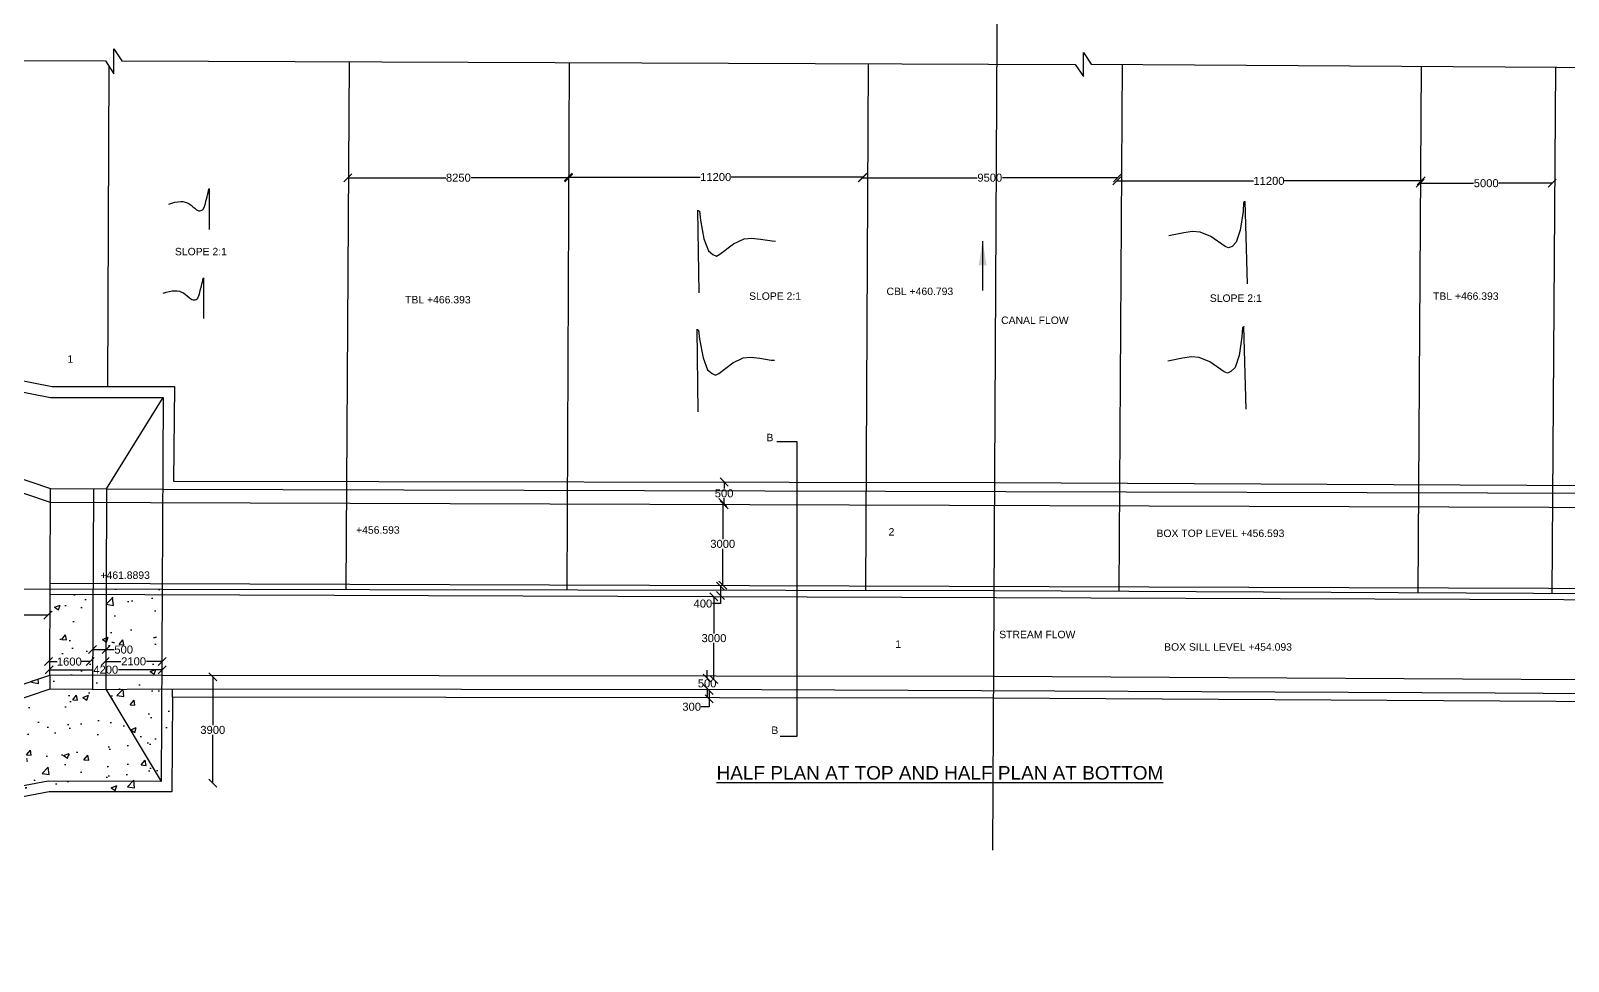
# Model space of a CAD drawing. Header units: metres. Extents: x 2 to 504, y 0 to 345.
# Drawn here: x 105.3 to 297.4, y 117.4 to 233.6 of the extents above; entities that cross this region are included whole.
import ezdxf

# ---------------------------------------------------------------- set-up
doc = ezdxf.new("R2010")
doc.units = ezdxf.units.M
doc.header["$MEASUREMENT"] = 0
doc.layers.add('DIMENSION', color=255, linetype='Continuous')
doc.layers.add('TEXT', color=255, linetype='Continuous')
doc.styles.get("Standard").update_dxf_attribs({"font": 'arial.ttf'})
doc.dimstyles.get("Standard").update_dxf_attribs({"dimtxt": 1, "dimasz": 1, "dimexe": 0.18, "dimexo": 0.0625, "dimgap": 0.09, "dimtad": 0, "dimtih": 1, "dimtoh": 1, "dimdec": 0, "dimzin": 0, "dimdsep": 46, "dimtxsty": 'Standard', "dimblk": 'OBLIQUE', "dimcen": 0, "dimse1": 1, "dimse2": 1, "dimadec": 0, "dimazin": 0, "dimtfac": 1, "dimtdec": 0, "dimtofl": 0, "dimtmove": 0, "dimatfit": 3, "dimfxl": 1, "dimtolj": 1, "dimtzin": 0, "dimarcsym": 0})
picture_1 = doc.add_image_def('image1.jpg', size_in_pixel=(7220, 4930))

# ---------------------------------------------------------------- blocks, each defined once
blk = doc.blocks.new('_Oblique')
at = {"color": 0, "linetype": 'ByBlock', "lineweight": -2}
blk.add_line((-0.5, -0.5), (0.5, 0.5), dxfattribs=at)
blk = doc.blocks.new('*D59')
at = {"layer": 'Defpoints', "color": 0, "transparency": 16777216}
for p in [(144.9, 215.21), (172.49, 215.26), (172.49, 215.21)]:
    blk.add_point(p, dxfattribs=at)
at = {"layer": 'DIMENSION', "color": 0, "lineweight": -2, "transparency": 16777216}
for p, q in [((144.9, 215.26), (157.11, 215.26)), ((172.49, 215.26), (160.28, 215.26))]:
    blk.add_line(p, q, dxfattribs=at)
at = {"layer": 'DIMENSION', "color": 0, "lineweight": -2, "transparency": 16777216, "rotation": 180}
blk.add_blockref('_Oblique', (144.9, 215.26), dxfattribs=at)
at = {"layer": 'DIMENSION', "color": 0, "lineweight": -2, "transparency": 16777216}
blk.add_blockref('_Oblique', (172.49, 215.26), dxfattribs=at)
at = {"layer": 'DIMENSION', "color": 0, "transparency": 16777216, "insert": (158.69, 215.26), "char_height": 1, "attachment_point": 5}
blk.add_mtext('\\A1;8250', dxfattribs=at)
blk = doc.blocks.new('*D60')
at = {"layer": 'Defpoints', "color": 0, "transparency": 16777216}
for p in [(172.4, 215.15), (209.28, 215.34), (209.28, 215.15)]:
    blk.add_point(p, dxfattribs=at)
at = {"layer": 'DIMENSION', "color": 0, "lineweight": -2, "transparency": 16777216}
for p, q in [((172.4, 215.34), (188.92, 215.34)), ((209.28, 215.34), (192.77, 215.34))]:
    blk.add_line(p, q, dxfattribs=at)
at = {"layer": 'DIMENSION', "color": 0, "lineweight": -2, "transparency": 16777216, "rotation": 180}
blk.add_blockref('_Oblique', (172.4, 215.34), dxfattribs=at)
at = {"layer": 'DIMENSION', "color": 0, "lineweight": -2, "transparency": 16777216}
blk.add_blockref('_Oblique', (209.28, 215.34), dxfattribs=at)
at = {"layer": 'DIMENSION', "color": 0, "transparency": 16777216, "insert": (190.84, 215.34), "char_height": 1, "attachment_point": 5}
blk.add_mtext('\\A1;11200', dxfattribs=at)
blk = doc.blocks.new('*D61')
at = {"layer": 'Defpoints', "color": 0, "transparency": 16777216}
for p in [(209.12, 215.4), (241.05, 215.4), (241.05, 215.26)]:
    blk.add_point(p, dxfattribs=at)
at = {"layer": 'DIMENSION', "color": 0, "lineweight": -2, "transparency": 16777216}
for p, q in [((209.12, 215.26), (223.5, 215.26)), ((241.05, 215.26), (226.66, 215.26))]:
    blk.add_line(p, q, dxfattribs=at)
at = {"layer": 'DIMENSION', "color": 0, "lineweight": -2, "transparency": 16777216, "rotation": 180}
blk.add_blockref('_Oblique', (209.12, 215.26), dxfattribs=at)
at = {"layer": 'DIMENSION', "color": 0, "lineweight": -2, "transparency": 16777216}
blk.add_blockref('_Oblique', (241.05, 215.26), dxfattribs=at)
at = {"layer": 'DIMENSION', "color": 0, "transparency": 16777216, "insert": (225.08, 215.26), "char_height": 1, "attachment_point": 5}
blk.add_mtext('\\A1;9500', dxfattribs=at)
blk = doc.blocks.new('*D62')
at = {"layer": 'Defpoints', "color": 0, "transparency": 16777216}
for p in [(240.96, 215.3), (278.96, 215.3), (278.96, 214.86)]:
    blk.add_point(p, dxfattribs=at)
at = {"layer": 'DIMENSION', "color": 0, "lineweight": -2, "transparency": 16777216}
for p, q in [((240.96, 214.86), (258.03, 214.86)), ((278.96, 214.86), (261.88, 214.86))]:
    blk.add_line(p, q, dxfattribs=at)
at = {"layer": 'DIMENSION', "color": 0, "lineweight": -2, "transparency": 16777216, "rotation": 180}
blk.add_blockref('_Oblique', (240.96, 214.86), dxfattribs=at)
at = {"layer": 'DIMENSION', "color": 0, "lineweight": -2, "transparency": 16777216}
blk.add_blockref('_Oblique', (278.96, 214.86), dxfattribs=at)
at = {"layer": 'DIMENSION', "color": 0, "transparency": 16777216, "insert": (259.96, 214.86), "char_height": 1, "attachment_point": 5}
blk.add_mtext('\\A1;11200', dxfattribs=at)
blk = doc.blocks.new('*D63')
at = {"layer": 'Defpoints', "color": 0, "transparency": 16777216}
for p in [(278.87, 214.72), (295.33, 214.72), (295.33, 214.57)]:
    blk.add_point(p, dxfattribs=at)
at = {"layer": 'DIMENSION', "color": 0, "lineweight": -2, "transparency": 16777216}
for p, q in [((278.87, 214.57), (285.52, 214.57)), ((295.33, 214.57), (288.68, 214.57))]:
    blk.add_line(p, q, dxfattribs=at)
at = {"layer": 'DIMENSION', "color": 0, "lineweight": -2, "transparency": 16777216, "rotation": 180}
blk.add_blockref('_Oblique', (278.87, 214.57), dxfattribs=at)
at = {"layer": 'DIMENSION', "color": 0, "lineweight": -2, "transparency": 16777216}
blk.add_blockref('_Oblique', (295.33, 214.57), dxfattribs=at)
at = {"layer": 'DIMENSION', "color": 0, "transparency": 16777216, "insert": (287.1, 214.57), "char_height": 1, "attachment_point": 5}
blk.add_mtext('\\A1;5000', dxfattribs=at)
blk = doc.blocks.new('*D69')
at = {"layer": 'Defpoints', "color": 0, "transparency": 16777216}
for p in [(69.45, 160.6), (107.4, 160.61), (107.4, 160.6)]:
    blk.add_point(p, dxfattribs=at)
at = {"layer": 'DIMENSION', "color": 0, "lineweight": -2, "transparency": 16777216}
for p, q in [((69.45, 160.61), (86.45, 160.61)), ((107.4, 160.61), (90.4, 160.61))]:
    blk.add_line(p, q, dxfattribs=at)
at = {"layer": 'DIMENSION', "color": 0, "lineweight": -2, "transparency": 16777216, "rotation": 180}
blk.add_blockref('_Oblique', (69.45, 160.61), dxfattribs=at)
at = {"layer": 'DIMENSION', "color": 0, "lineweight": -2, "transparency": 16777216}
blk.add_blockref('_Oblique', (107.4, 160.61), dxfattribs=at)
at = {"layer": 'DIMENSION', "color": 0, "transparency": 16777216, "insert": (88.42, 160.61), "char_height": 1, "attachment_point": 5}
blk.add_mtext('\\A1;20000', dxfattribs=at)
blk = doc.blocks.new('*D70')
at = {"layer": 'Defpoints', "color": 0, "transparency": 16777216}
for p in [(107.5, 155.11), (112.68, 155.11), (112.68, 154.81)]:
    blk.add_point(p, dxfattribs=at)
at = {"layer": 'DIMENSION', "color": 0, "lineweight": -2, "transparency": 16777216}
for p, q in [((107.5, 154.81), (108.56, 154.81)), ((112.68, 154.81), (111.63, 154.81))]:
    blk.add_line(p, q, dxfattribs=at)
at = {"layer": 'DIMENSION', "color": 0, "lineweight": -2, "transparency": 16777216, "rotation": 180}
blk.add_blockref('_Oblique', (107.5, 154.81), dxfattribs=at)
at = {"layer": 'DIMENSION', "color": 0, "lineweight": -2, "transparency": 16777216}
blk.add_blockref('_Oblique', (112.68, 154.81), dxfattribs=at)
at = {"layer": 'DIMENSION', "color": 0, "transparency": 16777216, "insert": (110.09, 154.81), "char_height": 1, "attachment_point": 5}
blk.add_mtext('\\A1;1600', dxfattribs=at)
blk = doc.blocks.new('*D71')
at = {"layer": 'Defpoints', "color": 0, "transparency": 16777216}
for p in [(112.98, 155.9), (114.69, 156.31), (114.69, 155.9)]:
    blk.add_point(p, dxfattribs=at)
at = {"layer": 'DIMENSION', "color": 0, "lineweight": -2, "transparency": 16777216}
for p, q in [((112.98, 156.31), (114.69, 156.31)), ((114.69, 156.31), (115.69, 156.31))]:
    blk.add_line(p, q, dxfattribs=at)
at = {"layer": 'DIMENSION', "color": 0, "lineweight": -2, "transparency": 16777216, "rotation": 180}
blk.add_blockref('_Oblique', (112.98, 156.31), dxfattribs=at)
at = {"layer": 'DIMENSION', "color": 0, "lineweight": -2, "transparency": 16777216}
blk.add_blockref('_Oblique', (114.69, 156.31), dxfattribs=at)
at = {"layer": 'DIMENSION', "color": 0, "transparency": 16777216, "insert": (116.88, 156.31), "char_height": 1, "attachment_point": 5}
blk.add_mtext('\\A1;500', dxfattribs=at)
blk = doc.blocks.new('*D72')
at = {"layer": 'Defpoints', "color": 0, "transparency": 16777216}
for p in [(114.56, 155.08), (121.67, 155.08), (121.67, 154.84)]:
    blk.add_point(p, dxfattribs=at)
at = {"layer": 'DIMENSION', "color": 0, "lineweight": -2, "transparency": 16777216}
for p, q in [((114.56, 154.84), (116.53, 154.84)), ((121.67, 154.84), (119.71, 154.84))]:
    blk.add_line(p, q, dxfattribs=at)
at = {"layer": 'DIMENSION', "color": 0, "lineweight": -2, "transparency": 16777216, "rotation": 180}
blk.add_blockref('_Oblique', (114.56, 154.84), dxfattribs=at)
at = {"layer": 'DIMENSION', "color": 0, "lineweight": -2, "transparency": 16777216}
blk.add_blockref('_Oblique', (121.67, 154.84), dxfattribs=at)
at = {"layer": 'DIMENSION', "color": 0, "transparency": 16777216, "insert": (118.12, 154.84), "char_height": 1, "attachment_point": 5}
blk.add_mtext('\\A1;2100', dxfattribs=at)
blk = doc.blocks.new('*D73')
at = {"layer": 'Defpoints', "color": 0, "transparency": 16777216}
for p in [(107.59, 153.83), (107.59, 153.8), (121.7, 153.83)]:
    blk.add_point(p, dxfattribs=at)
at = {"layer": 'DIMENSION', "color": 0, "lineweight": -2, "transparency": 16777216}
for p, q in [((107.59, 153.8), (113.04, 153.8)), ((121.7, 153.8), (116.24, 153.8))]:
    blk.add_line(p, q, dxfattribs=at)
at = {"layer": 'DIMENSION', "color": 0, "lineweight": -2, "transparency": 16777216, "rotation": 180}
blk.add_blockref('_Oblique', (107.59, 153.8), dxfattribs=at)
at = {"layer": 'DIMENSION', "color": 0, "lineweight": -2, "transparency": 16777216}
blk.add_blockref('_Oblique', (121.7, 153.8), dxfattribs=at)
at = {"layer": 'DIMENSION', "color": 0, "transparency": 16777216, "insert": (114.64, 153.8), "char_height": 1, "attachment_point": 5}
blk.add_mtext('\\A1;4200', dxfattribs=at)
blk = doc.blocks.new('*D74')
at = {"layer": 'Defpoints', "color": 0, "transparency": 16777216}
for p in [(124.88, 152.92), (128.01, 152.92), (124.88, 139.64)]:
    blk.add_point(p, dxfattribs=at)
at = {"layer": 'DIMENSION', "color": 0, "lineweight": -2, "transparency": 16777216}
for p, q in [((128.01, 152.92), (128.01, 146.88)), ((128.01, 139.64), (128.01, 145.68))]:
    blk.add_line(p, q, dxfattribs=at)
for p, rotation in [((128.01, 152.92), 90), ((128.01, 139.64), 270)]:
    blk.add_blockref('_Oblique', p, dxfattribs=dict(at, rotation=rotation))
at = {"layer": 'DIMENSION', "color": 0, "transparency": 16777216, "insert": (128.01, 146.28), "char_height": 1, "attachment_point": 5}
blk.add_mtext('\\A1;3900', dxfattribs=at)
blk = doc.blocks.new('*D75')
at = {"layer": 'Defpoints', "color": 0, "transparency": 16777216}
for p in [(190.15, 177.25), (190.15, 174.41), (191.89, 174.41)]:
    blk.add_point(p, dxfattribs=at)
at = {"layer": 'DIMENSION', "color": 0, "lineweight": -2, "transparency": 16777216}
for p, q in [((191.89, 177.25), (191.89, 176.43)), ((191.89, 174.41), (191.89, 175.23))]:
    blk.add_line(p, q, dxfattribs=at)
for p, rotation in [((191.89, 177.25), 90), ((191.89, 174.41), 270)]:
    blk.add_blockref('_Oblique', p, dxfattribs=dict(at, rotation=rotation))
at = {"layer": 'DIMENSION', "color": 0, "transparency": 16777216, "insert": (191.89, 175.83), "char_height": 1, "attachment_point": 5}
blk.add_mtext('\\A1;500', dxfattribs=at)
blk = doc.blocks.new('*D76')
at = {"layer": 'Defpoints', "color": 0, "transparency": 16777216}
for p in [(191.75, 174.68), (191.72, 164.36), (191.75, 164.36)]:
    blk.add_point(p, dxfattribs=at)
at = {"layer": 'DIMENSION', "color": 0, "lineweight": -2, "transparency": 16777216}
for p, q in [((191.72, 174.68), (191.72, 170.12)), ((191.72, 164.36), (191.72, 168.92))]:
    blk.add_line(p, q, dxfattribs=at)
for p, rotation in [((191.72, 174.68), 90), ((191.72, 164.36), 270)]:
    blk.add_blockref('_Oblique', p, dxfattribs=dict(at, rotation=rotation))
at = {"layer": 'DIMENSION', "color": 0, "transparency": 16777216, "insert": (191.72, 169.52), "char_height": 1, "attachment_point": 5}
blk.add_mtext('\\A1;3000', dxfattribs=at)
blk = doc.blocks.new('*D77')
at = {"layer": 'Defpoints', "color": 0, "transparency": 16777216}
for p in [(191.63, 164.25), (191.45, 163.06), (191.63, 163.06)]:
    blk.add_point(p, dxfattribs=at)
at = {"layer": 'DIMENSION', "color": 0, "lineweight": -2, "transparency": 16777216}
for p, q in [((191.45, 164.25), (191.45, 163.06)), ((191.45, 162.06), (190.45, 162.06)), ((191.45, 163.06), (191.45, 162.06))]:
    blk.add_line(p, q, dxfattribs=at)
for p, rotation in [((191.45, 164.25), 90), ((191.45, 163.06), 270)]:
    blk.add_blockref('_Oblique', p, dxfattribs=dict(at, rotation=rotation))
at = {"layer": 'DIMENSION', "color": 0, "transparency": 16777216, "insert": (189.24, 162.06), "char_height": 1, "attachment_point": 5}
blk.add_mtext('\\A1;400', dxfattribs=at)
blk = doc.blocks.new('*D78')
at = {"layer": 'Defpoints', "color": 0, "transparency": 16777216}
for p in [(191.75, 162.89), (190.62, 152.59), (191.75, 152.59)]:
    blk.add_point(p, dxfattribs=at)
at = {"layer": 'DIMENSION', "color": 0, "lineweight": -2, "transparency": 16777216}
for p, q in [((190.62, 162.89), (190.62, 158.34)), ((190.62, 152.59), (190.62, 157.14))]:
    blk.add_line(p, q, dxfattribs=at)
for p, rotation in [((190.62, 162.89), 90), ((190.62, 152.59), 270)]:
    blk.add_blockref('_Oblique', p, dxfattribs=dict(at, rotation=rotation))
at = {"layer": 'DIMENSION', "color": 0, "transparency": 16777216, "insert": (190.62, 157.74), "char_height": 1, "attachment_point": 5}
blk.add_mtext('\\A1;3000', dxfattribs=at)
blk = doc.blocks.new('*D79')
at = {"layer": 'Defpoints', "color": 0, "transparency": 16777216}
for p in [(190.3, 152.74), (189.77, 151.44), (190.3, 151.44)]:
    blk.add_point(p, dxfattribs=at)
at = {"layer": 'DIMENSION', "color": 0, "lineweight": -2, "transparency": 16777216}
for p, q in [((189.77, 152.74), (189.77, 153.74)), ((189.77, 151.44), (189.77, 150.44))]:
    blk.add_line(p, q, dxfattribs=at)
for p, rotation in [((189.77, 152.74), 270), ((189.77, 151.44), 90)]:
    blk.add_blockref('_Oblique', p, dxfattribs=dict(at, rotation=rotation))
at = {"layer": 'DIMENSION', "color": 0, "transparency": 16777216, "insert": (189.77, 152.09), "char_height": 1, "attachment_point": 5}
blk.add_mtext('\\A1;500', dxfattribs=at)
blk = doc.blocks.new('*D80')
at = {"layer": 'Defpoints', "color": 0, "transparency": 16777216}
for p in [(189.8, 151.2), (189.8, 150.17), (190.03, 150.17)]:
    blk.add_point(p, dxfattribs=at)
at = {"layer": 'DIMENSION', "color": 0, "lineweight": -2, "transparency": 16777216}
for p, q in [((190.03, 151.2), (190.03, 150.17)), ((190.03, 150.17), (190.03, 149.17)), ((190.03, 149.17), (189.03, 149.17))]:
    blk.add_line(p, q, dxfattribs=at)
for p, rotation in [((190.03, 151.2), 90), ((190.03, 150.17), 270)]:
    blk.add_blockref('_Oblique', p, dxfattribs=dict(at, rotation=rotation))
at = {"layer": 'DIMENSION', "color": 0, "transparency": 16777216, "insert": (187.84, 149.17), "char_height": 1, "attachment_point": 5}
blk.add_mtext('\\A1;300', dxfattribs=at)

msp = doc.modelspace()

# ---------------------------------------------------------------- hatches: boundary and pattern name
at = {"layer": 'TEXT'}
h = msp.add_hatch(dxfattribs=at)
h.set_pattern_fill('AR-CONC', color=256, style=0)
h.set_pattern_definition([(50, (141.2775, 21.5527), (7.1726, -0.62752), [0.75, -8.25]), (355, (141.2775, 21.553), (-1.3875, 7.52192), [0.6, -6.6]), (100.4514, (141.875, 21.5004), (5.7851, 6.8944), [0.6374, -7.01142]), (46.184, (141.2775, 23.553), (10.6724, -1.6552), [1.125, -12.375]), (96.6356, (142.167, 23.415), (9.3466, 9.7412), [0.9561, -10.5171]), (351.184, (141.277, 23.553), (9.3466, 9.7412), [0.9, -9.9]), (21, (142.2775, 23.0527), (5.96907, -4.02619), [0.75, -8.25]), (326, (142.2775, 23.053), (2.43315, 7.2515), [0.6, -6.6]), (71.4514, (142.775, 22.717), (8.40223, 3.2253), [0.6374, -7.01142]), (37.5, (141.2775, 21.5527), (0.1216, 3.32894), [0, -6.52, 0, -6.7, 0, -6.625]), (7.5, (141.2775, 21.5527), (2.630695, 3.94412), [0, -3.82, 0, -6.37, 0, -2.525]), (327.5, (139.0475, 21.5527), (5.338224, -0.22555), [0, -2.5, 0, -7.8, 0, -10.35]), (317.5, (138.0475, 21.5527), (5.83186, 1.00105), [0, -3.25, 0, -5.18, 0, -7.35])])
edge = h.paths.add_edge_path()
edge.add_line((107.64, 163.89), (121.63, 163.87))
edge.add_line((121.63, 163.87), (121.56, 151.42))
edge.add_line((121.56, 151.42), (122.93, 151.42))
edge.add_line((122.93, 151.42), (122.91, 138.54))
edge.add_line((122.91, 138.54), (107.52, 138.56))
edge.add_line((107.52, 138.56), (75.09, 132.39))
edge.add_line((75.09, 132.39), (75.09, 120.11))
edge.add_line((75.09, 120.11), (68.06, 120.11))
edge.add_line((68.06, 120.11), (68.12, 139.85))
edge.add_line((68.12, 139.85), (69.4, 140.29))
edge.add_line((69.4, 140.29), (107.6, 153.13))
edge.add_line((107.6, 153.13), (107.62, 163.89))

# ---------------------------------------------------------------- linework, layer by layer
for points in [[(226.31, 295.65), (225.41, 131.24)], [(38.69, 230.04), (114.61, 229.86), (115.65, 228.25), (115.65, 231.34), (116.66, 229.86), (235.73, 229.41), (236.78, 227.92), (236.81, 230.92), (237.73, 229.44), (399.33, 228.4)], [(115.03, 229.22), (114.84, 189.18)], [(144.66, 163.83), (145.07, 229.75)], [(172.54, 229.65), (172.23, 163.78)], [(209.6, 163.71), (209.95, 229.51)], [(241.63, 229.42), (241.19, 163.6)], [(278.6, 163.42), (279.03, 229.17)], [(295.76, 229.07), (295.32, 163.34)], [(127.55, 213.91), (127.55, 208.81)], [(257.27, 202), (256.98, 212.31), (256.98, 212.27), (256.79, 212.18), (256.72, 211.04), (256.38, 208.7), (255.88, 207.2), (255.36, 206.68), (254.91, 206.49), (254.5, 206.68), (252.7, 207.93), (251.37, 208.47), (250.42, 208.53), (249.32, 208.37), (247.88, 208.07), (247.47, 208.01)], [(188.77, 200.9), (188.61, 211.21), (188.61, 211.17), (188.81, 211.08), (188.93, 209.95), (189.37, 207.62), (189.93, 206.14), (190.48, 205.66), (190.93, 205.48), (191.34, 205.69), (193.08, 207.01), (194.38, 207.61), (195.33, 207.71), (196.44, 207.6), (197.88, 207.36), (198.3, 207.32)], [(316.94, 149.72), (225.52, 150.23), (122.99, 150.37), (122.91, 138.54), (107.58, 138.56), (75.15, 132.39), (75.15, 120.11), (68.12, 120.11), (68.26, 163.96), (68.5, 208)], [(68.5, 208), (75.52, 207.97), (75.48, 195.55), (107.95, 189.19), (123.21, 189.17), (123.09, 177.37), (225.66, 177.2), (317.14, 176.75)], [(38.55, 203.23), (51.84, 203.23), (69.85, 203.23), (69.85, 206.68), (74.2, 206.68), (74.16, 194.38), (107.75, 187.81), (121.83, 187.81), (121.55, 139.83), (107.46, 139.86), (73.78, 133.55), (73.78, 121.44), (69.46, 121.44), (69.46, 140.29), (107.66, 153.13), (107.66, 151.37), (71.21, 139.03), (71.21, 121.44)], [(71.51, 206.68), (71.43, 188.74), (107.73, 176.44), (121.76, 176.36), (332.41, 175.78), (332.41, 175.78), (360.16, 188.08), (368.9, 187.97), (369.02, 203.33), (370.75, 203.33)], [(370.75, 203.33), (370.64, 186.3), (360.54, 186.37), (332.36, 173.94), (107.75, 174.7), (69.83, 187.49)], [(126.84, 202.77), (126.84, 197.67)], [(188.67, 186.03), (188.51, 196.34), (188.51, 196.3), (188.71, 196.21), (188.83, 195.08), (189.27, 192.75), (189.83, 191.27), (190.38, 190.79), (190.83, 190.61), (191.23, 190.82), (192.98, 192.14), (194.28, 192.74), (195.23, 192.84), (196.34, 192.73), (197.78, 192.49), (198.2, 192.45)], [(257.12, 186.35), (256.84, 196.66), (256.84, 196.62), (256.65, 196.53), (256.57, 195.39), (256.24, 193.05), (255.73, 191.55), (255.21, 191.04), (254.76, 190.84), (254.35, 191.03), (252.56, 192.28), (251.23, 192.82), (250.28, 192.88), (249.17, 192.73), (247.74, 192.43), (247.33, 192.36)], [(114.75, 176.4), (121.83, 187.81)], [(112.97, 151.35), (121.62, 151.42), (196.56, 151.35), (288.23, 150.92), (318.22, 150.72), (318.18, 139.3), (332.15, 139.14), (362.49, 128.61), (362.45, 122.32), (370.19, 122.28), (370.27, 139.13), (370.64, 186.3)], [(198.48, 182.29), (200.96, 182.29), (200.96, 159.89), (200.96, 145.45), (198.91, 145.45)], [(107.66, 153.13), (107.73, 176.44)], [(113.11, 176.41), (112.97, 151.35), (107.66, 151.37)], [(107.7, 164.61), (332.3, 163.87), (332.41, 175.78)], [(114.75, 176.4), (114.66, 151.36), (121.55, 139.83)], [(69.65, 163.96), (225.59, 163.68), (318.28, 163.23), (399.98, 162.49), (399.98, 167.88)], [(107.69, 163.24), (332.29, 162.44)], [(370.27, 139.13), (360.21, 139.21), (332.21, 152.27), (313.44, 152.47), (225.53, 152.95), (121.63, 153.06), (107.66, 153.13)], [(122.99, 150.37), (122.99, 151.42)]]:
    msp.add_lwpolyline(points, dxfattribs=at)
for points in [[(122.53, 211.97), (124.01, 212.29), (125.07, 212), (125.99, 211.26), (126.26, 211.14), (126.75, 211.27), (127.01, 211.78), (127.55, 213.91)], [(121.82, 200.83), (123.3, 201.14), (124.36, 200.86), (125.28, 200.12), (125.55, 200), (126.04, 200.13), (126.3, 200.64), (126.84, 202.77)]]:
    msp.add_spline(points, degree=3, dxfattribs=at)

# ---------------------------------------------------------------- texts
for s, height, p in [('SLOPE 2:1', 0.929, (123.28, 205.57)), ('TBL +466.393', 0.9288, (152.04, 199.56)), ('SLOPE 2:1', 0.929, (195.01, 200.01)), ('CBL +460.793', 0.9288, (212.18, 200.6)), ('SLOPE 2:1', 0.929, (252.57, 199.75)), ('TBL +466.393', 0.9288, (280.46, 200.01)), ('CANAL FLOW', 0.929, (226.5, 196.99)), ('1', 0.929, (109.86, 192.16)), ('B', 0.929, (197.18, 182.34)), ('+456.593', 0.929, (145.91, 170.79)), ('2', 0.929, (212.44, 170.56)), ('BOX TOP LEVEL +456.593', 0.9288, (245.91, 170.38)), ('+461.8893', 0.929, (113.98, 165.15)), ('STREAM FLOW', 0.9288, (226.26, 157.74)), ('1', 0.929, (213.27, 156.53)), ('BOX SILL LEVEL +454.093', 0.9288, (246.86, 156.18)), ('B', 0.929, (197.79, 145.78)), ('%%UHALF PLAN AT TOP AND HALF PLAN AT BOTTOM', 1.6959, (190.95, 140.07))]:
    msp.add_text(s, height=height, dxfattribs=at).set_placement(p)

# ---------------------------------------------------------------- dimensions: what is measured, and where the dimension line sits
at = {"layer": 'DIMENSION'}
for base, p1, p2, text, picture, middle in [((172.49, 215.26), (144.9, 215.21), (172.49, 215.21), '8250', '*D59', (158.69, 215.26)), ((209.28, 215.34), (172.4, 215.15), (209.28, 215.15), '11200', '*D60', (190.84, 215.34)), ((241.05, 215.26), (209.12, 215.4), (241.05, 215.4), '9500', '*D61', (225.08, 215.26)), ((278.96, 214.86), (240.96, 215.3), (278.96, 215.3), '11200', '*D62', (259.96, 214.86)), ((295.33, 214.57), (278.87, 214.72), (295.33, 214.72), '5000', '*D63', (287.1, 214.57)), ((107.4, 160.61), (69.45, 160.6), (107.4, 160.6), '20000', '*D69', (88.42, 160.61)), ((114.69, 156.31), (112.98, 155.9), (114.69, 155.9), '500', '*D71', (116.88, 156.31)), ((112.68, 154.81), (107.5, 155.11), (112.68, 155.11), '1600', '*D70', (110.09, 154.81)), ((107.59, 153.8), (121.7, 153.83), (107.59, 153.83), '4200', '*D73', (114.64, 153.8)), ((121.67, 154.84), (114.56, 155.08), (121.67, 155.08), '2100', '*D72', (118.12, 154.84))]:
    dim = msp.add_linear_dim(base=base, p1=p1, p2=p2, text=text, dimstyle='Standard', dxfattribs=at)
    dim.commit()
    dim.dimension.update_dxf_attribs({"geometry": picture, "text_midpoint": middle})
for base, p1, p2, text, picture, middle in [((191.89, 174.41), (190.15, 177.25), (190.15, 174.41), '500', '*D75', (191.89, 175.83)), ((191.72, 164.36), (191.75, 174.68), (191.75, 164.36), '3000', '*D76', (191.72, 169.52)), ((191.45, 163.06), (191.63, 164.25), (191.63, 163.06), '400', '*D77', (189.24, 162.06)), ((190.62, 152.59), (191.75, 162.89), (191.75, 152.59), '3000', '*D78', (190.62, 157.74)), ((189.77, 151.44), (190.3, 152.74), (190.3, 151.44), '500', '*D79', (189.77, 152.09)), ((128.01, 152.92), (124.88, 139.64), (124.88, 152.92), '3900', '*D74', (128.01, 146.28)), ((190.03, 150.17), (189.8, 151.2), (189.8, 150.17), '300', '*D80', (187.84, 149.17))]:
    dim = msp.add_linear_dim(base=base, p1=p1, p2=p2, angle=90, text=text, dimstyle='Standard', dxfattribs=at)
    dim.commit()
    dim.dimension.update_dxf_attribs({"geometry": picture, "text_midpoint": middle})

# ---------------------------------------------------------------- pictures from other files: only their frames are drawn
at = {"layer": 'TEXT'}
image = msp.add_image(picture_1, insert=(1.82, 3.44), size_in_units=(500, 341.41), rotation=-0.4439, dxfattribs=dict(at, fade=30))
image.dxf.flags = 7

# ---------------------------------------------------------------- leaders
msp.add_leader([(224.19, 207.33), (224.19, 201.19)], dimstyle='Standard', override={"dimasz": 3, "dimgap": 0.09, "dimtad": 0}, dxfattribs=at)

doc.saveas('drawing.dxf')
